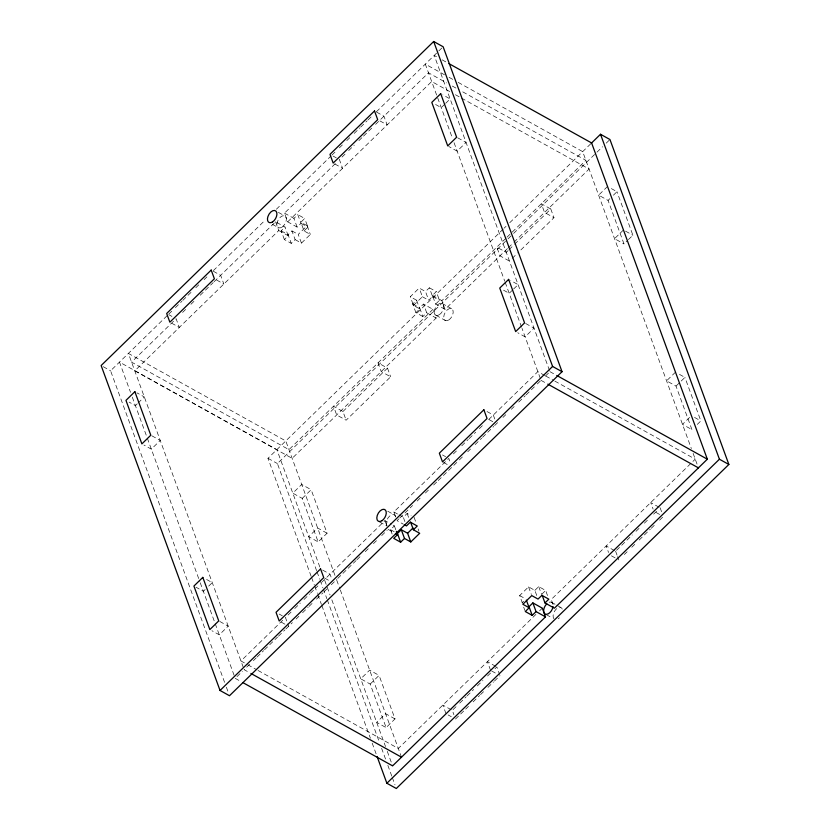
<?xml version="1.0" encoding="UTF-8"?>
<svg xmlns="http://www.w3.org/2000/svg" width="830" height="830" viewBox="0 0 830 830"><rect width="100%" height="100%" fill="white"/><g stroke="black" fill="none" stroke-linecap="round" stroke-linejoin="round"><path stroke-width="0.62" stroke-dasharray="4.15 3.11" d="M224.588 682.343L110.577 370.782L168.002 314.819M168.936 313.916L171.717 311.209M175.421 307.598L181.905 301.28M182.828 300.377L192.093 291.351M195.797 287.74L199.501 284.13M204.128 279.617L206.909 276.909M213.393 270.59L265.268 220.043M276.39 209.222L331.035 155.967M331.969 155.065L335.673 151.454M339.377 147.844L343.081 144.233M346.784 140.623L350.488 137.012M354.202 133.402L359.753 127.986M360.687 127.083L367.171 120.765M368.095 119.862L372.722 115.349M376.426 111.739L443.127 46.75M182.61 312.402L187.248 307.878M190.962 304.268L195.6 299.744M200.238 295.221L213.227 282.563M214.161 281.661L275.581 221.807L285.022 227.057L288.207 235.762L284.348 239.528L291.278 243.377L295.138 239.621L291.952 230.916L288.093 234.672L291.278 243.377M297.119 227.088L293.934 218.383L297.794 214.617L300.979 223.322L297.119 227.088L287.678 221.838L284.493 213.134L336.669 162.286M344.99 154.183L339.418 159.609L342.603 168.314L334.21 163.645M348.693 150.562L354.265 145.146M358.902 140.623L362.617 137.002M363.54 136.099L371.892 127.965M375.606 124.344L428.498 72.812L446.613 82.886M275.581 221.807L278.766 230.512L134.761 370.834L292.15 458.347L436.155 318.035L432.97 309.331L423.528 304.081L419.669 307.837L422.854 316.541L426.713 312.786L423.528 304.081M287.678 221.838L431.683 81.516L449.798 91.591M284.348 239.528L281.163 230.823L285.022 227.057M295.138 239.621L301.435 243.117L310.337 234.434L304.039 230.937L300.854 222.233L304.714 218.477L297.794 214.617M301.435 243.117L298.24 234.413L307.152 225.729L300.854 222.233M304.039 230.937L307.899 227.171L304.714 218.477M137.189 403.888L135.404 405.621L129.117 402.125M138.081 403.017L144.316 396.937L136.971 392.86M444.797 104.155L441.238 107.63L434.941 104.134M445.689 103.294L450.14 98.946L442.795 94.869M422.854 316.541L415.923 312.692L419.783 308.936L413.485 305.43L410.3 296.725L419.212 288.052L425.51 291.548L428.695 300.252L432.555 296.497L429.369 287.792L425.51 291.548M415.923 312.692L412.738 303.988L416.598 300.232L410.3 296.725M413.485 305.43L422.397 296.756L419.212 288.052M507.41 248.595L445.056 309.351L435.615 304.102L432.43 295.397L436.29 291.641L429.369 287.792M311.157 576.352L267.966 458.305L503.25 229.049M504.173 228.146L506.03 226.341M509.734 222.731L590.711 143.818M435.615 304.102L439.475 300.346L436.29 291.641M432.97 309.331L288.964 449.653L131.576 362.129L176.116 318.73L179.301 327.435L171.955 323.347M445.056 309.351L441.871 300.647L506.082 238.085M507.016 237.183L585.887 160.335L460.204 90.449M316.593 570.656L277.407 463.555L507.13 239.714M508.064 238.812L512.691 234.299M513.614 233.396L596.065 153.062M596.988 152.16L602.549 146.744M606.253 143.134L609.957 139.523M508.344 247.693L512.982 243.18M513.905 242.267L589.072 169.04L461.117 97.888M342.946 411.504L387.486 368.105L378.034 362.855L381.219 371.56L390.671 376.81L346.131 420.208L336.69 414.959L333.504 406.254L342.946 411.504L346.131 420.208M508.105 250.577L506.248 252.382L496.807 247.133L499.992 255.837L509.433 261.087L511.29 259.271M509.029 249.664L513.677 245.151M514.6 244.248L550.788 208.984L541.347 203.734L544.532 212.439L553.973 217.688L517.785 252.943M512.214 258.369L516.862 253.856M607.529 186.47L598.627 195.154L608.068 200.404L623.994 243.927L627.553 240.451M205.135 589.57L203.36 591.302L196.015 587.225M208.704 586.094L212.262 582.629L204.917 578.541M512.753 289.846L509.184 293.312L501.839 289.224M513.646 288.975L518.096 284.638L510.751 280.55M302.234 498.394L311.146 489.71L301.705 484.461L292.793 493.145L302.234 498.394L318.16 541.917L327.072 533.234L311.146 489.71M608.068 200.404L609.853 198.671M613.412 195.195L616.97 191.72L609.625 187.642M623.455 229.993L614.553 238.667L623.994 243.927M628.445 239.579L632.896 235.243L616.97 191.72M282.688 620.28L240.928 660.96L246.593 664.104M291.04 612.135L285.468 617.562L288.653 626.266M294.754 608.525L300.315 603.099M304.029 599.478L309.6 594.062M310.524 593.149L317.942 585.918M321.656 582.307L384.944 520.649L391.231 524.145M395.443 516.312L393.845 511.965L448.781 458.44L450.368 462.798M453.419 453.917L458.056 449.404M461.771 445.783L468.265 439.454M469.189 438.551L475.683 432.223M479.398 428.602L484.035 424.089M488.673 419.565L537.85 371.653L544.646 375.43M236.996 676.606L242.339 671.397M249.685 664.239L244.113 669.665L249.778 672.808M253.399 660.628L256.18 657.91M257.103 657.007L263.608 650.678M264.531 649.776L277.521 637.118M278.444 636.216L284.939 629.887M285.873 628.984L292.368 622.656M296.082 619.035L298.862 616.327M302.577 612.706L308.138 607.28M309.071 606.377L312.786 602.756M316.489 599.146L322.984 592.817M323.918 591.914L327.622 588.294M331.336 584.683L336.856 579.299M337.769 578.406L356.08 560.572M356.993 559.679L361.579 555.218M365.242 551.649L369.817 547.188M373.479 543.619L378.055 539.158M381.717 535.589L387.205 530.235M398.867 518.885L397.031 520.669L403.328 524.166M399.78 517.993L412.593 505.501M417.168 501.04L421.754 496.579M425.417 493.02L429.992 488.559M433.654 484.99L437.317 481.421M438.23 480.529L458.461 460.816M459.384 459.913L463.099 456.293M467.736 451.779L470.517 449.061M475.154 444.548L481.659 438.219M482.583 437.306L493.715 426.464M494.649 425.562L499.287 421.038M502.99 417.417L505.781 414.71M511.342 409.283L514.133 406.576M518.771 402.052L525.265 395.723M526.189 394.821L536.398 384.871M537.332 383.968L541.036 380.348L522.018 328.369M545.497 376.011L549.055 372.546M392.113 534.012L390.525 529.654L394.385 525.898L392.279 524.726M404.884 521.572L403.287 517.215L407.146 513.459L411.109 515.658M675.485 372.151L666.573 380.835L676.014 386.085L691.94 429.608L693.724 427.865M370.19 684.076L379.092 675.402L369.651 670.142L360.749 678.826L370.19 684.076L386.116 727.599L395.018 718.915L379.092 675.402M676.014 386.085L684.926 377.411L678.629 373.905M689.626 417.407L682.499 424.358L691.94 429.608M522.454 603.182L519.663 595.567L528.565 586.883L534.862 590.379L537.259 596.915M697.283 424.4L700.852 420.924L684.926 377.411M522.101 602.829L523.637 601.325M534.862 590.379L538.722 586.623L545.652 590.472L548.039 596.998M541.793 594.239L545.652 590.472M535.921 614.408L398.317 748.484L257.912 670.401M539.583 610.839L542.322 608.162M456.012 706.724L452.298 710.335L453.896 714.692M459.727 703.103L466.221 696.775M467.145 695.872L473.639 689.543M477.354 685.922L482.925 680.496M487.563 675.983L491.267 672.362M494.981 668.752L496.838 666.936L499.629 674.551M616.534 550.311L632.304 534.945M636.019 531.325L640.656 526.801M644.371 523.191L649.008 518.667M653.646 514.144L658.294 509.63M455.483 719.039L464.769 710.003M465.692 709.1L468.473 706.382M473.121 701.858L479.615 695.53M480.539 694.627L484.253 691.017M487.957 687.396L493.528 681.97M494.452 681.067L500.023 675.641M624.357 554.492L627.148 551.784M631.786 547.261L635.49 543.65M639.204 540.029L650.336 529.177M651.27 528.274L655.908 523.751M659.622 520.14L663.326 516.519M436.487 56.689L434.215 55.434L549.502 370.46M442.141 59.843L446.675 62.354M444.558 74.814L425.313 64.107L452.298 137.853M449.092 77.335L453.616 79.856M458.15 82.367L582.702 151.631L691.349 448.532M452.277 86.04L459.063 89.816M455.463 94.745L459.986 97.255M457.672 137.801L466.066 142.47L457.164 151.153L448.771 146.485M625.55 231.155L632.896 235.243M376.613 112.123L383.958 116.21L387.143 124.915L378.75 120.246M333.12 156.102L336.275 157.856M525.629 323.482L534.022 328.151L525.11 336.835L517.764 332.747M694.554 417.428L700.852 420.924M284.493 213.134L293.934 218.383M432.43 295.397L441.871 300.647M300.979 223.322L307.899 227.171M432.555 296.497L439.475 300.346M278.392 212.387L284.69 215.883M442.079 303.407L451.52 308.656M422.397 296.756L428.695 300.252M549.948 371.674L555.612 374.818M291.952 230.916L298.24 234.413M545.777 376.052L553.703 380.462M554.834 381.095L695.239 459.166L551.234 599.488L553.62 606.014M272.271 224.256L278.569 227.752M435.958 315.276L445.399 320.525M281.163 230.823L288.093 234.672M412.738 303.988L419.669 307.837M278.766 230.512L288.207 235.762M426.713 312.786L436.155 318.035M541.036 380.348L546.7 383.502M487.023 411.545L493.311 415.042L494.908 419.399M659.093 507.234L650.699 502.565L653.096 509.091M489.161 419.669L494.4 422.584M655.99 512.442L660.182 514.776M213.31 271.244L220.656 275.332L223.841 284.036L215.437 279.368M442.483 454.944L445.627 456.687M614.563 550.632L606.159 545.964L608.556 552.49M443.573 462.476L447.764 464.81M611.451 555.83L615.642 558.165M168.77 314.643L171.914 316.396M393.845 511.965L398.047 514.299M399.095 514.88L403.287 517.215M387.755 511.218L394.043 514.725M551.431 602.248L555.633 604.582M556.681 605.163L560.873 607.498M519.663 595.567L525.961 599.063M103.231 366.694L110.577 370.782M267.966 458.305L277.407 463.555M379.528 521.925L386.873 526.002M546.358 614.698L552.655 618.194M390.525 529.654L395.464 532.404M388.129 529.353L394.416 532.85M151.849 435.792L160.242 440.46L151.33 449.144L143.984 445.056M327.072 533.234L317.631 527.984L308.719 536.657L318.16 541.917M322.663 570.086L330.008 574.163L331.606 578.52M495.79 666.355L487.397 661.686L490.582 670.391M324.8 578.199L330.05 581.125M491.63 670.972L495.832 673.306M279.171 614.065L282.325 615.818M451.25 709.754L442.857 705.085L446.042 713.79M281.308 622.178L285.51 624.513M448.138 714.952L451.292 716.705M219.794 621.473L228.188 626.142L219.286 634.826L211.941 630.738M395.018 718.915L385.577 713.665L376.675 722.349L386.116 727.599M247.724 664.737L256.781 669.779M235.212 678.349L240.876 681.492M693.112 453.367L698.424 467.871M550.788 208.984L553.973 217.688M660.14 507.815L661.738 512.172M615.611 551.213L617.198 555.571M617.603 556.65L618.796 559.918M454.062 142.687L504.744 281.163M505.19 282.376L521.572 327.165M538.722 586.623L541.513 594.239M528.565 586.883L531.356 594.498M416.598 300.232L419.783 308.936M523.689 607.176L524.882 610.444M387.486 368.105L390.671 376.81M414.077 517.308L416.463 523.834M307.152 225.729L310.337 234.434M418.102 528.918L418.901 531.096M407.146 513.459L408.744 517.806M394.385 525.898L395.972 530.245M384.944 520.649L386.925 526.085M334.967 575.366L285.779 440.948L128.391 353.424L243.678 668.451M336.752 580.232L339.864 588.74M340.31 589.954L401.502 757.188M319.841 567.035L276.867 449.621L119.479 362.098L130.538 392.32M324.727 580.409L330.06 594.986M331.844 599.851L385.514 746.523M387.288 751.358L392.6 765.862M317.039 571.87L319.716 579.174M320.162 580.388L322.829 587.692M323.275 588.906L326.844 598.648M327.29 599.862L379.393 742.248M381.624 748.338L385.628 759.294M387.859 765.374L391.864 776.33M392.31 777.544L394.987 784.848M311.603 577.576L314.28 584.87M314.726 586.094L317.392 593.388M317.838 594.612L321.407 604.344M321.853 605.558L370.398 738.223M372.182 743.089L376.187 754.045M132.312 397.155L146.91 437.057M147.356 438.261L199.802 581.581M200.248 582.795L234.766 677.135M226.372 687.209L228.592 693.289M549.221 602.238A6.682 3.932 -60.9 0 1 553.091 605.112M553.921 618.744A6.682 3.932 -60.9 0 1 555.654 609.677A6.682 3.932 -60.9 0 1 562.273 609.085M559.41 617.779A6.682 3.932 -60.9 0 1 558.206 618.755M387.091 525.971A6.682 3.932 -60.9 0 1 389.395 516.302A6.682 3.932 -60.9 0 1 395.702 517.588M439.402 314.674A6.682 3.932 -60.9 0 0 442.909 304.029A6.682 3.932 -60.9 0 0 434.744 309.331A6.682 3.932 -60.9 0 0 439.402 314.674M448.843 319.924A6.682 3.932 -60.9 0 0 452.35 309.279A6.682 3.932 -60.9 0 0 444.185 314.591A6.682 3.932 -60.9 0 0 448.843 319.924M282.013 227.15A6.682 3.932 -60.9 0 0 285.52 216.506A6.682 3.932 -60.9 0 0 277.355 221.818A6.682 3.932 -60.9 0 0 282.013 227.15"/><path stroke-width="1.25" d="M433.685 41.5L101.136 365.532L220.043 690.477L229.485 695.727L562.035 371.695L443.127 46.75L433.685 41.5L552.593 366.445L562.035 371.695M591.251 143.3L600.515 134.273L609.957 139.523L728.865 464.468L396.315 788.5L386.873 783.25L377.079 756.472M220.043 690.477L552.593 366.445M401.305 529.748L397.446 533.503L400.631 542.208L404.49 538.452L401.305 529.748L407.603 533.244L410.788 541.949L419.7 533.275L413.402 529.768L410.611 522.153M396.377 531.335L397.57 534.603L393.711 538.359L400.631 542.208M407.603 533.244L412.946 528.036M413.402 529.768L417.262 526.013L410.331 522.163L406.472 525.919L404.376 524.757M532.881 602.912L529.021 606.678L532.206 615.383L536.066 611.617L532.881 602.912L542.322 608.162L545.507 616.866L392.6 765.862L243.138 682.748M526.355 600.152L529.146 607.768L525.286 611.523L532.206 615.383M448.937 63.62L591.603 142.957L707.336 459.198L554.419 608.193L544.978 602.943L548.838 599.177L541.907 595.328L538.048 599.084L531.76 595.587L522.848 604.271L529.146 607.768M386.873 783.25L719.423 459.218L600.515 134.273M719.423 459.218L728.865 464.468M556.743 375.451L707.336 459.198M547.831 384.134L698.424 467.871M395.464 533.431L397.57 534.603M404.49 538.452L410.788 541.949M536.066 611.617L545.507 616.866M250.909 673.441L401.502 757.188M542.187 595.328L544.978 602.943M553.029 606.595A6.682 3.932 -60.9 0 1 545.31 614.117A6.682 3.932 -60.9 0 1 546.783 603.825M211.204 270.082L166.674 313.481L169.86 322.185L214.389 278.787L211.204 270.082M374.517 110.961L329.977 154.359L333.162 163.064L377.702 119.665L374.517 110.961M134.875 391.687L125.963 400.371L141.888 443.894L150.801 435.211L134.875 391.687M440.699 93.697L431.797 102.381L447.723 145.893L456.625 137.22L440.699 93.697M202.821 577.379L193.919 586.053L209.845 629.576L218.747 620.892L202.821 577.379M508.655 279.378L499.743 288.062L515.669 331.585L524.581 322.901L508.655 279.378M320.567 568.913L276.027 612.312L279.212 621.016L323.752 577.618L320.567 568.913M483.869 409.792L439.329 453.19L442.514 461.895L487.054 418.496L483.869 409.792M272.572 221.901A6.682 3.932 -60.9 0 0 276.079 211.256A6.682 3.932 -60.9 0 0 267.914 216.557A6.682 3.932 -60.9 0 0 272.572 221.901M381.925 520.732A6.682 3.932 -60.9 0 0 385.431 510.087A6.682 3.932 -60.9 0 0 377.266 515.399A6.682 3.932 -60.9 0 0 381.925 520.732"/></g></svg>
